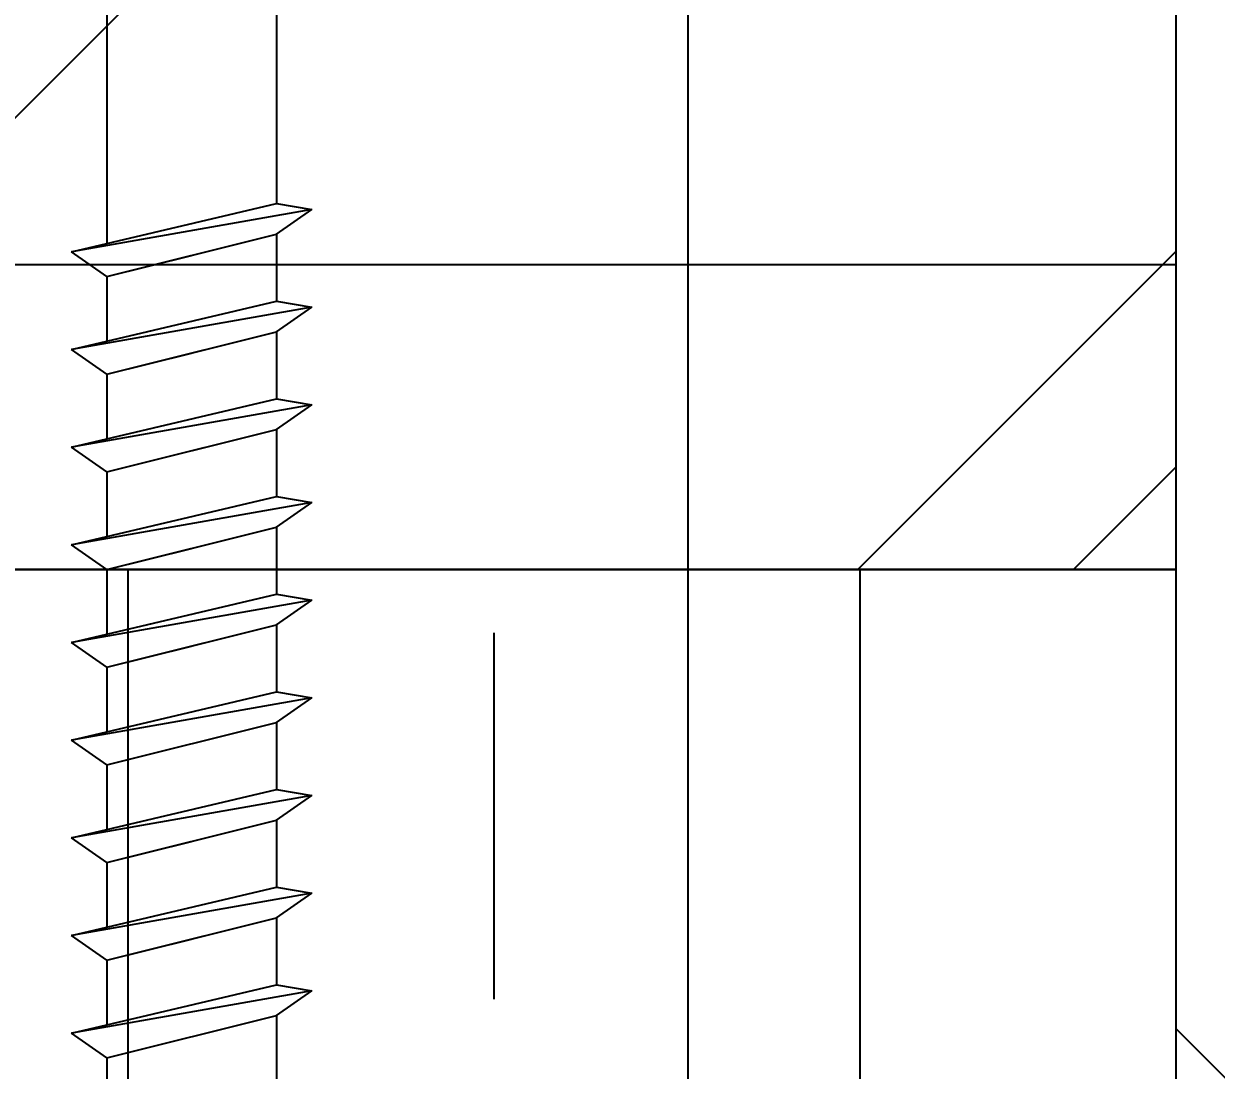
# Model space of a CAD drawing. Header units: inches. Extents: x -2661 to 42767, y -1222 to 9099.
# Drawn here: x -241.607 to -240.386, y 3383.24 to 3384.311 of the extents above; entities that cross this region are included whole.
import ezdxf

# ---------------------------------------------------------------- set-up
doc = ezdxf.new("R2010")
doc.units = ezdxf.units.IN
doc.header["$LTSCALE"] = 12
doc.header["$MEASUREMENT"] = 0
doc.header["$PDMODE"] = 3
doc.layers.get('0').update_dxf_attribs({"linetype": 'CONTINUOUS'})
doc.layers.get('DefPoints').update_dxf_attribs({"color": 251, "linetype": 'CONTINUOUS'})
for name, color, linetype in [('S-ANNO-DIMS', 2, 'CONTINUOUS'), ('S-FASTENERS', 2, 'CONTINUOUS'), ('S-NAIL', 2, 'CONTINUOUS'), ('S-SIMPSON', 2, 'CONTINUOUS'), ('S-WOOD', 3, 'CONTINUOUS')]:
    doc.layers.add(name, color=color, linetype=linetype)
doc.styles.add('Arial', font='arial.ttf', dxfattribs={"width": 0.85})
doc.dimstyles.new('DIM-12_Se', dxfattribs={"dimscale": 12, "dimtxt": 0.09375, "dimasz": 0.109375, "dimexe": 0.0625, "dimexo": 0.0625, "dimgap": 0.0625, "dimtad": 1, "dimdec": 4, "dimzin": 11, "dimdsep": 46, "dimlunit": 4, "dimtxsty": 'Arial', "dimblk": 'ARCHTICK', "dimcen": 0.125, "dimdle": 0.0625, "dimclrd": 256, "dimclre": 256, "dimclrt": 4, "dimadec": 0, "dimazin": 0, "dimtfac": 0.75, "dimtdec": 4, "dimtmove": 0, "dimatfit": 3, "dimfxl": 1, "dimfrac": 1, "dimtolj": 1, "dimtzin": 0, "dimarcsym": 0})

# ---------------------------------------------------------------- blocks, each defined once
blk = doc.blocks.new('*U1147')
at = {"layer": 'S-WOOD'}
h = blk.add_hatch(dxfattribs=at)
h.set_pattern_fill('ANSI33', color=1, scale=3, angle=45, style=0)
h.set_pattern_definition([(90, (3.75, -8.375), (-0.75, 1e-16), []), (90, (4.125, -8), (-0.75, 1e-16), [0.375, -0.1875])])
h.paths.add_polyline_path([(5.25, -11.875), (0, -11.875), (0, 0), (5.25, 0)])
blk.add_lwpolyline([(5.25, -11.875), (0, -11.875), (0, 0), (5.25, 0)], close=True)
at = {"color": 4}
blk.add_lwpolyline([(0, 0), (5.25, 0), (5.25, -11.875), (0, -11.875)], close=True, dxfattribs=at)
blk = doc.blocks.new('_ARCHTICK')
at = {"color": 0, "linetype": 'ByBlock', "const_width": 0.15}
blk.add_lwpolyline([(-0.5, -0.5), (0.5, 0.5)], dxfattribs=at)
blk = doc.blocks.new('*D1796')
at = {"layer": 'DefPoints', "color": 0, "transparency": 16777216}
for p in [(-239.9269, 3414.3777), (-218.8394, 3414.3777), (-240.4269, 3384.3777)]:
    blk.add_point(p, dxfattribs=at)
at = {"layer": 'S-ANNO-DIMS', "lineweight": -2, "transparency": 16777216}
for p, q in [((-218.8394, 3383.6277), (-218.8394, 3415.1277)), ((-239.1769, 3414.3777), (-218.0894, 3414.3777)), ((-239.6769, 3384.3777), (-218.0894, 3384.3777))]:
    blk.add_line(p, q, dxfattribs=at)
at = {"layer": 'S-ANNO-DIMS', "lineweight": -2, "transparency": 16777216, "xscale": 1.3125, "yscale": 1.3125, "zscale": 1.3125}
for p, rotation in [((-218.8394, 3414.3777), 90), ((-218.8394, 3384.3777), 270)]:
    blk.add_blockref('_ARCHTICK', p, dxfattribs=dict(at, rotation=rotation))
at = {"layer": 'S-ANNO-DIMS', "color": 4, "transparency": 16777216, "insert": (-220.2727, 3399.3777), "char_height": 1.125, "attachment_point": 5, "rotation": 90, "style": 'Arial'}
blk.add_mtext('\\A1;S.A.D., 4\'-0" MAX.', dxfattribs=at)
blk = doc.blocks.new('*U1292')
blk.add_line((0, 0.25), (0, -2.75))
blk = doc.blocks.new('SDS.25X6-f')
at = {"layer": 'S-SIMPSON'}
for p, q in [((-0.087, -0.536), (-0.087, -2.7912)), ((0.087, -0.5316), (0.087, -2.75)), ((0.087, -0.5316), (0.087, -2.75)), ((-0.087, -0.5749), (-0.087, -2.7912)), ((0.087, -2.6816), (0.087, -2.75)), ((0.087, -2.6816), (0.087, -2.75)), ((0.087, -2.6816), (0.087, -2.75)), ((0.087, -2.6816), (0.087, -2.75)), ((0.087, -2.6816), (0.087, -2.75)), ((0.087, -2.6816), (0.087, -2.75)), ((-0.087, -2.7249), (-0.087, -2.7912)), ((-0.087, -2.7249), (-0.087, -2.7912)), ((-0.087, -2.7249), (-0.087, -2.7912)), ((-0.087, -2.7249), (-0.087, -2.7912)), ((-0.087, -2.7249), (-0.087, -2.7912)), ((-0.087, -2.7249), (-0.087, -2.7912)), ((-0.087, -2.7249), (-0.087, -2.7912)), ((-0.087, -2.7249), (-0.087, -2.7912))]:
    blk.add_line(p, q, dxfattribs=at)
at = {"layer": 'S-SIMPSON', "color": 1}
for p, q in [((-0.123, -2.7997), (0.087, -2.75)), ((-0.123, -2.7997), (0.087, -2.75)), ((-0.123, -2.7997), (0.087, -2.75)), ((-0.123, -2.7997), (0.087, -2.75)), ((0.123, -2.7563), (-0.123, -2.7997)), ((0.123, -2.7563), (-0.123, -2.7997)), ((0.123, -2.7563), (-0.123, -2.7997)), ((0.123, -2.7563), (-0.123, -2.7997)), ((0.087, -2.75), (0.123, -2.7563)), ((0.087, -2.75), (0.123, -2.7563)), ((0.087, -2.75), (0.123, -2.7563)), ((0.087, -2.75), (0.123, -2.7563)), ((0.087, -2.7816), (0.123, -2.7563)), ((0.087, -2.7816), (0.123, -2.7563)), ((0.087, -2.7816), (0.123, -2.7563)), ((0.087, -2.7816), (0.123, -2.7563)), ((-0.087, -2.8249), (0.087, -2.7816)), ((-0.087, -2.8249), (0.087, -2.7816)), ((-0.087, -2.8249), (0.087, -2.7816)), ((-0.087, -2.8249), (0.087, -2.7816)), ((0.087, -2.7816), (0.087, -2.85)), ((0.087, -2.7816), (0.087, -2.85)), ((0.087, -2.7816), (0.087, -2.85)), ((0.087, -2.7816), (0.087, -2.85)), ((0.087, -2.7816), (0.087, -2.85)), ((0.087, -2.7816), (0.087, -2.85)), ((0.087, -2.7816), (0.087, -2.85)), ((0.087, -2.7816), (0.087, -2.85)), ((0.087, -2.7816), (0.087, -2.85)), ((0.087, -2.7816), (0.087, -2.85)), ((0.087, -2.7816), (0.087, -2.85)), ((0.087, -2.7816), (0.087, -2.85)), ((0.087, -2.7816), (0.087, -2.85)), ((0.087, -2.7816), (0.087, -2.85)), ((-0.087, -2.8249), (-0.123, -2.7997)), ((-0.087, -2.8249), (-0.123, -2.7997)), ((-0.087, -2.8249), (-0.123, -2.7997)), ((-0.087, -2.8249), (-0.123, -2.7997)), ((-0.087, -2.8249), (-0.123, -2.7997)), ((-0.087, -2.8249), (0, -2.8032)), ((-0.087, -2.8249), (-0.087, -2.8912)), ((-0.087, -2.8249), (-0.087, -2.8912)), ((-0.087, -2.8249), (-0.087, -2.8912)), ((-0.087, -2.8249), (-0.087, -2.8912)), ((-0.087, -2.8249), (-0.087, -2.8912)), ((-0.087, -2.8249), (-0.087, -2.8912)), ((-0.087, -2.8249), (-0.087, -2.8912)), ((-0.087, -2.8249), (-0.087, -2.8912)), ((-0.087, -2.8249), (-0.087, -2.8912)), ((-0.087, -2.8249), (-0.087, -2.8912)), ((-0.087, -2.8249), (-0.087, -2.8912)), ((-0.087, -2.8249), (-0.087, -2.8912)), ((-0.087, -2.8249), (-0.087, -2.8912)), ((-0.087, -2.8249), (-0.087, -2.8912)), ((-0.087, -2.8249), (-0.087, -2.8912)), ((-0.087, -2.8249), (-0.087, -2.8912)), ((-0.123, -2.8997), (0.087, -2.85)), ((-0.123, -2.8997), (0.087, -2.85)), ((-0.123, -2.8997), (0.087, -2.85)), ((-0.123, -2.8997), (0.087, -2.85)), ((-0.123, -2.8997), (0.087, -2.85)), ((-0.123, -2.8997), (0.087, -2.85)), ((-0.123, -2.8997), (0.087, -2.85)), ((-0.123, -2.8997), (0.087, -2.85)), ((0.123, -2.8563), (-0.123, -2.8997)), ((0.123, -2.8563), (-0.123, -2.8997)), ((0.123, -2.8563), (-0.123, -2.8997)), ((0.123, -2.8563), (-0.123, -2.8997)), ((0.123, -2.8563), (-0.123, -2.8997)), ((0.123, -2.8563), (-0.123, -2.8997)), ((0.123, -2.8563), (-0.123, -2.8997)), ((0.123, -2.8563), (-0.123, -2.8997)), ((0.123, -2.8563), (-0.123, -2.8997)), ((-0.087, -2.8912), (0.087, -2.85)), ((0.087, -2.85), (0.123, -2.8563)), ((0.087, -2.85), (0.123, -2.8563)), ((0.087, -2.85), (0.123, -2.8563)), ((0.087, -2.85), (0.123, -2.8563)), ((0.087, -2.85), (0.123, -2.8563)), ((0.087, -2.85), (0.123, -2.8563)), ((0.087, -2.85), (0.123, -2.8563)), ((0.087, -2.85), (0.123, -2.8563)), ((0.087, -2.85), (0.123, -2.8563)), ((0.087, -2.8816), (0.123, -2.8563)), ((0.087, -2.8816), (0.123, -2.8563)), ((0.087, -2.8816), (0.123, -2.8563)), ((0.087, -2.8816), (0.123, -2.8563)), ((0.087, -2.8816), (0.123, -2.8563)), ((0.087, -2.8816), (0.123, -2.8563)), ((0.087, -2.8816), (0.123, -2.8563)), ((0.087, -2.8816), (0.123, -2.8563)), ((0.087, -2.8816), (0.123, -2.8563)), ((-0.087, -2.9249), (0.087, -2.8816)), ((-0.087, -2.9249), (0.087, -2.8816)), ((-0.087, -2.9249), (0.087, -2.8816)), ((-0.087, -2.9249), (0.087, -2.8816)), ((-0.087, -2.9249), (0.087, -2.8816)), ((-0.087, -2.9249), (0.087, -2.8816)), ((-0.087, -2.9249), (0.087, -2.8816)), ((-0.087, -2.9249), (0.087, -2.8816)), ((-0.087, -2.9249), (0.087, -2.8816)), ((0.087, -2.8816), (0.087, -2.95)), ((0.087, -2.8816), (0.087, -2.95)), ((0.087, -2.8816), (0.087, -2.95)), ((0.087, -2.8816), (0.087, -2.95)), ((0.087, -2.8816), (0.087, -2.95)), ((0.087, -2.8816), (0.087, -2.95)), ((0.087, -2.8816), (0.087, -2.95)), ((0.087, -2.8816), (0.087, -2.95)), ((0.087, -2.8816), (0.087, -2.95)), ((0.087, -2.8816), (0.087, -2.95)), ((0.087, -2.8816), (0.087, -2.95)), ((0.087, -2.8816), (0.087, -2.95)), ((0.087, -2.8816), (0.087, -2.95)), ((0.087, -2.8816), (0.087, -2.95)), ((0.087, -2.8816), (0.087, -2.95)), ((0.087, -2.8816), (0.087, -2.95)), ((0.087, -2.8816), (0.087, -2.95)), ((0.087, -2.8816), (0.087, -2.95)), ((0.087, -2.8816), (0.087, -2.95)), ((0.087, -2.8816), (0.087, -2.95)), ((0.087, -2.8816), (0.087, -2.95)), ((-0.087, -2.9249), (-0.123, -2.8997)), ((-0.087, -2.9249), (-0.123, -2.8997)), ((-0.087, -2.9249), (-0.123, -2.8997)), ((-0.087, -2.9249), (-0.123, -2.8997)), ((-0.087, -2.9249), (-0.123, -2.8997)), ((-0.087, -2.9249), (-0.123, -2.8997)), ((-0.087, -2.9249), (-0.123, -2.8997)), ((-0.087, -2.9249), (-0.123, -2.8997)), ((-0.087, -2.9249), (-0.123, -2.8997)), ((-0.087, -2.9249), (-0.123, -2.8997)), ((-0.087, -2.9249), (-0.123, -2.8997)), ((-0.087, -2.9249), (-0.123, -2.8997)), ((-0.087, -2.9249), (-0.123, -2.8997)), ((-0.087, -2.9249), (0.013, -2.9)), ((-0.087, -2.9249), (0.013, -2.9)), ((-0.087, -2.9249), (0.013, -2.9)), ((-0.087, -2.9249), (0, -2.9032)), ((-0.087, -2.9249), (-0.087, -2.9912)), ((-0.087, -2.9249), (-0.087, -2.9912)), ((-0.087, -2.9249), (-0.087, -2.9912)), ((-0.087, -2.9249), (-0.087, -2.9912)), ((-0.087, -2.9249), (-0.087, -2.9912)), ((-0.087, -2.9249), (-0.087, -2.9912)), ((-0.087, -2.9249), (-0.087, -2.9912)), ((-0.087, -2.9249), (-0.087, -2.9912)), ((-0.087, -2.9249), (-0.087, -2.9912)), ((-0.087, -2.9249), (-0.087, -2.9912)), ((-0.087, -2.9249), (-0.087, -2.9912)), ((-0.087, -2.9249), (-0.087, -2.9912)), ((-0.087, -2.9249), (-0.087, -2.9912)), ((-0.087, -2.9249), (-0.087, -2.9912)), ((-0.087, -2.9249), (-0.087, -2.9912)), ((-0.087, -2.9249), (-0.087, -2.9912)), ((-0.087, -2.9249), (-0.087, -2.9912)), ((-0.087, -2.9249), (-0.087, -2.9912)), ((-0.087, -2.9249), (-0.087, -2.9912)), ((-0.087, -2.9249), (-0.087, -2.9912)), ((-0.087, -2.9249), (-0.087, -2.9912)), ((-0.123, -2.9997), (0.087, -2.95)), ((-0.123, -2.9997), (0.087, -2.95)), ((-0.123, -2.9997), (0.087, -2.95)), ((-0.123, -2.9997), (0.087, -2.95)), ((-0.123, -2.9997), (0.087, -2.95)), ((-0.123, -2.9997), (0.087, -2.95)), ((-0.123, -2.9997), (0.087, -2.95)), ((-0.123, -2.9997), (0.087, -2.95)), ((-0.123, -2.9997), (0.087, -2.95)), ((-0.123, -2.9997), (0.087, -2.95)), ((-0.123, -2.9997), (0.087, -2.95)), ((-0.123, -2.9997), (0.087, -2.95)), ((0.087, -2.95), (0.123, -2.9563)), ((0.087, -2.95), (0.123, -2.9563)), ((0.087, -2.95), (0.123, -2.9563)), ((0.087, -2.95), (0.123, -2.9563)), ((0.087, -2.95), (0.123, -2.9563)), ((0.087, -2.95), (0.123, -2.9563)), ((0.087, -2.95), (0.123, -2.9563)), ((0.087, -2.95), (0.123, -2.9563)), ((0.087, -2.95), (0.123, -2.9563)), ((0.087, -2.95), (0.123, -2.9563)), ((0.087, -2.95), (0.123, -2.9563)), ((0.087, -2.95), (0.123, -2.9563)), ((0.123, -2.9563), (-0.123, -2.9997)), ((0.123, -2.9563), (-0.123, -2.9997)), ((0.123, -2.9563), (-0.123, -2.9997)), ((0.123, -2.9563), (-0.123, -2.9997)), ((0.123, -2.9563), (-0.123, -2.9997)), ((0.123, -2.9563), (-0.123, -2.9997)), ((0.123, -2.9563), (-0.123, -2.9997)), ((0.123, -2.9563), (-0.123, -2.9997)), ((0.123, -2.9563), (-0.123, -2.9997)), ((0.123, -2.9563), (-0.123, -2.9997)), ((0.123, -2.9563), (-0.123, -2.9997)), ((0.123, -2.9563), (-0.123, -2.9997)), ((0.087, -2.9816), (0.123, -2.9563)), ((0.087, -2.9816), (0.123, -2.9563)), ((0.087, -2.9816), (0.123, -2.9563)), ((0.087, -2.9816), (0.123, -2.9563)), ((0.087, -2.9816), (0.123, -2.9563)), ((0.087, -2.9816), (0.123, -2.9563)), ((0.087, -2.9816), (0.123, -2.9563)), ((0.087, -2.9816), (0.123, -2.9563)), ((0.087, -2.9816), (0.123, -2.9563)), ((0.087, -2.9816), (0.123, -2.9563)), ((0.087, -2.9816), (0.123, -2.9563)), ((0.087, -2.9816), (0.123, -2.9563)), ((-0.087, -3.0249), (0.087, -2.9816)), ((-0.087, -3.0249), (0.087, -2.9816)), ((-0.087, -3.0249), (0.087, -2.9816)), ((-0.087, -3.0249), (0.087, -2.9816)), ((-0.087, -3.0249), (0.087, -2.9816)), ((-0.087, -3.0249), (0.087, -2.9816)), ((-0.087, -3.0249), (0.087, -2.9816)), ((-0.087, -3.0249), (0.087, -2.9816)), ((-0.087, -3.0249), (0.087, -2.9816)), ((-0.087, -3.0249), (0.087, -2.9816)), ((-0.087, -3.0249), (0.087, -2.9816)), ((-0.087, -3.0249), (0.087, -2.9816)), ((0.087, -2.9816), (0.087, -3.05)), ((0.087, -2.9816), (0.087, -3.05)), ((0.087, -2.9816), (0.087, -3.05)), ((0.087, -2.9816), (0.087, -3.05)), ((0.087, -2.9816), (0.087, -3.05)), ((0.087, -2.9816), (0.087, -3.05)), ((0.087, -2.9816), (0.087, -3.05)), ((0.087, -2.9816), (0.087, -3.05)), ((0.087, -2.9816), (0.087, -3.05)), ((0.087, -2.9816), (0.087, -3.05)), ((0.087, -2.9816), (0.087, -3.05)), ((0.087, -2.9816), (0.087, -3.05)), ((0.087, -2.9816), (0.087, -3.05)), ((0.087, -2.9816), (0.087, -3.05)), ((0.087, -2.9816), (0.087, -3.05)), ((0.087, -2.9816), (0.087, -3.05)), ((0.087, -2.9816), (0.087, -3.05)), ((0.087, -2.9816), (0.087, -3.05)), ((0.087, -2.9816), (0.087, -3.05)), ((0.087, -2.9816), (0.087, -3.05)), ((0.087, -2.9816), (0.087, -3.05)), ((0.087, -2.9816), (0.087, -3.05)), ((0.087, -2.9816), (0.087, -3.05)), ((0.087, -2.9816), (0.087, -3.05)), ((0.087, -2.9816), (0.087, -3.05)), ((-0.087, -3.0249), (-0.123, -2.9997)), ((-0.087, -3.0249), (-0.123, -2.9997)), ((-0.087, -3.0249), (-0.123, -2.9997)), ((-0.087, -3.0249), (-0.123, -2.9997)), ((-0.087, -3.0249), (-0.123, -2.9997)), ((-0.087, -3.0249), (-0.123, -2.9997)), ((-0.087, -3.0249), (-0.123, -2.9997)), ((-0.087, -3.0249), (-0.123, -2.9997)), ((-0.087, -3.0249), (-0.123, -2.9997)), ((-0.087, -3.0249), (-0.123, -2.9997)), ((-0.087, -3.0249), (-0.123, -2.9997)), ((-0.087, -3.0249), (-0.123, -2.9997)), ((-0.087, -3.0249), (-0.123, -2.9997)), ((-0.087, -3.0249), (-0.123, -2.9997)), ((-0.087, -3.0249), (-0.123, -2.9997)), ((-0.087, -3.0249), (0.013, -3)), ((-0.087, -3.0249), (0.013, -3)), ((-0.087, -3.0249), (0.013, -3)), ((-0.087, -3.0249), (-0.087, -3.0912)), ((-0.087, -3.0249), (-0.087, -3.0912)), ((-0.087, -3.0249), (-0.087, -3.0912)), ((-0.087, -3.0249), (-0.087, -3.0912)), ((-0.087, -3.0249), (-0.087, -3.0912)), ((-0.087, -3.0249), (-0.087, -3.0912)), ((-0.087, -3.0249), (-0.087, -3.0912)), ((-0.087, -3.0249), (-0.087, -3.0912)), ((-0.087, -3.0249), (-0.087, -3.0912)), ((-0.087, -3.0249), (-0.087, -3.0912)), ((-0.087, -3.0249), (-0.087, -3.0912)), ((-0.087, -3.0249), (-0.087, -3.0912)), ((-0.087, -3.0249), (-0.087, -3.0912)), ((-0.087, -3.0249), (-0.087, -3.0912)), ((-0.087, -3.0249), (-0.087, -3.0912)), ((-0.087, -3.0249), (-0.087, -3.0912)), ((-0.087, -3.0249), (-0.087, -3.0912)), ((-0.087, -3.0249), (-0.087, -3.0912)), ((-0.087, -3.0249), (-0.087, -3.0912)), ((-0.087, -3.0249), (-0.087, -3.0912)), ((-0.087, -3.0249), (-0.087, -3.0912)), ((-0.087, -3.0249), (-0.087, -3.0912)), ((-0.087, -3.0249), (-0.087, -3.0912)), ((-0.087, -3.0249), (-0.087, -3.0912)), ((-0.087, -3.0249), (-0.087, -3.0912)), ((-0.123, -3.0997), (0.087, -3.05)), ((-0.123, -3.0997), (0.087, -3.05)), ((-0.123, -3.0997), (0.087, -3.05)), ((-0.123, -3.0997), (0.087, -3.05)), ((-0.123, -3.0997), (0.087, -3.05)), ((-0.123, -3.0997), (0.087, -3.05)), ((-0.123, -3.0997), (0.087, -3.05)), ((-0.123, -3.0997), (0.087, -3.05)), ((-0.123, -3.0997), (0.087, -3.05)), ((-0.123, -3.0997), (0.087, -3.05)), ((-0.123, -3.0997), (0.087, -3.05)), ((-0.123, -3.0997), (0.087, -3.05)), ((-0.123, -3.0997), (0.087, -3.05)), ((-0.123, -3.0997), (0.087, -3.05)), ((-0.123, -3.0997), (0.087, -3.05)), ((-0.123, -3.0997), (0.087, -3.05)), ((-0.123, -3.0997), (0.087, -3.05)), ((-0.123, -3.0997), (0.087, -3.05)), ((-0.123, -3.0997), (0.087, -3.05)), ((0.087, -3.05), (0.123, -3.0563)), ((0.087, -3.05), (0.123, -3.0563)), ((0.087, -3.05), (0.123, -3.0563)), ((0.087, -3.05), (0.123, -3.0563)), ((0.087, -3.05), (0.123, -3.0563)), ((0.087, -3.05), (0.123, -3.0563)), ((0.087, -3.05), (0.123, -3.0563)), ((0.087, -3.05), (0.123, -3.0563)), ((0.087, -3.05), (0.123, -3.0563)), ((0.087, -3.05), (0.123, -3.0563)), ((0.087, -3.05), (0.123, -3.0563)), ((0.087, -3.05), (0.123, -3.0563)), ((0.087, -3.05), (0.123, -3.0563)), ((0.087, -3.05), (0.123, -3.0563)), ((0.087, -3.05), (0.123, -3.0563)), ((0.087, -3.05), (0.123, -3.0563)), ((0.087, -3.05), (0.123, -3.0563)), ((0.087, -3.05), (0.123, -3.0563)), ((0.087, -3.05), (0.123, -3.0563)), ((0.123, -3.0563), (-0.123, -3.0997)), ((0.123, -3.0563), (-0.123, -3.0997)), ((0.123, -3.0563), (-0.123, -3.0997)), ((0.123, -3.0563), (-0.123, -3.0997)), ((0.123, -3.0563), (-0.123, -3.0997)), ((0.123, -3.0563), (-0.123, -3.0997)), ((0.123, -3.0563), (-0.123, -3.0997)), ((0.123, -3.0563), (-0.123, -3.0997)), ((0.123, -3.0563), (-0.123, -3.0997)), ((0.123, -3.0563), (-0.123, -3.0997)), ((0.123, -3.0563), (-0.123, -3.0997)), ((0.123, -3.0563), (-0.123, -3.0997)), ((0.123, -3.0563), (-0.123, -3.0997)), ((0.123, -3.0563), (-0.123, -3.0997)), ((0.123, -3.0563), (-0.123, -3.0997)), ((0.123, -3.0563), (-0.123, -3.0997)), ((0.123, -3.0563), (-0.123, -3.0997)), ((0.123, -3.0563), (-0.123, -3.0997)), ((0.123, -3.0563), (-0.123, -3.0997)), ((0.087, -3.0816), (0.123, -3.0563)), ((0.087, -3.0816), (0.123, -3.0563)), ((0.087, -3.0816), (0.123, -3.0563)), ((0.087, -3.0816), (0.123, -3.0563)), ((0.087, -3.0816), (0.123, -3.0563)), ((0.087, -3.0816), (0.123, -3.0563)), ((0.087, -3.0816), (0.123, -3.0563)), ((0.087, -3.0816), (0.123, -3.0563)), ((0.087, -3.0816), (0.123, -3.0563)), ((0.087, -3.0816), (0.123, -3.0563)), ((0.087, -3.0816), (0.123, -3.0563)), ((0.087, -3.0816), (0.123, -3.0563)), ((0.087, -3.0816), (0.123, -3.0563)), ((0.087, -3.0816), (0.123, -3.0563)), ((0.087, -3.0816), (0.123, -3.0563)), ((0.087, -3.0816), (0.123, -3.0563)), ((0.087, -3.0816), (0.123, -3.0563)), ((0.087, -3.0816), (0.123, -3.0563)), ((0.087, -3.0816), (0.123, -3.0563)), ((-0.087, -3.1249), (0.087, -3.0816)), ((-0.087, -3.1249), (0.087, -3.0816)), ((-0.087, -3.1249), (0.087, -3.0816)), ((-0.087, -3.1249), (0.087, -3.0816)), ((-0.087, -3.1249), (0.087, -3.0816)), ((-0.087, -3.1249), (0.087, -3.0816)), ((-0.087, -3.1249), (0.087, -3.0816)), ((-0.087, -3.1249), (0.087, -3.0816)), ((-0.087, -3.1249), (0.087, -3.0816)), ((-0.087, -3.1249), (0.087, -3.0816)), ((-0.087, -3.1249), (0.087, -3.0816)), ((-0.087, -3.1249), (0.087, -3.0816)), ((-0.087, -3.1249), (0.087, -3.0816)), ((-0.087, -3.1249), (0.087, -3.0816)), ((-0.087, -3.1249), (0.087, -3.0816)), ((-0.087, -3.1249), (0.087, -3.0816)), ((-0.087, -3.1249), (0.087, -3.0816)), ((-0.087, -3.1249), (0.087, -3.0816)), ((-0.087, -3.1249), (0.087, -3.0816)), ((0.087, -3.0816), (0.087, -3.15)), ((0.087, -3.0816), (0.087, -3.15)), ((0.087, -3.0816), (0.087, -3.15)), ((0.087, -3.0816), (0.087, -3.15)), ((0.087, -3.0816), (0.087, -3.15)), ((0.087, -3.0816), (0.087, -3.15)), ((0.087, -3.0816), (0.087, -3.15)), ((0.087, -3.0816), (0.087, -3.15)), ((0.087, -3.0816), (0.087, -3.15)), ((0.087, -3.0816), (0.087, -3.15)), ((0.087, -3.0816), (0.087, -3.15)), ((0.087, -3.0816), (0.087, -3.15)), ((-0.087, -3.1249), (-0.123, -3.0997)), ((-0.087, -3.1249), (-0.123, -3.0997)), ((-0.087, -3.1249), (-0.123, -3.0997)), ((-0.087, -3.1249), (-0.123, -3.0997)), ((-0.087, -3.1249), (-0.123, -3.0997)), ((-0.087, -3.1249), (-0.123, -3.0997)), ((-0.087, -3.1249), (-0.123, -3.0997)), ((-0.087, -3.1249), (-0.123, -3.0997)), ((-0.087, -3.1249), (-0.123, -3.0997)), ((-0.087, -3.1249), (-0.123, -3.0997)), ((-0.087, -3.1249), (-0.123, -3.0997)), ((-0.087, -3.1249), (-0.123, -3.0997)), ((-0.087, -3.1249), (-0.123, -3.0997)), ((-0.087, -3.1249), (-0.123, -3.0997)), ((-0.087, -3.1249), (-0.123, -3.0997)), ((-0.087, -3.1249), (-0.123, -3.0997)), ((-0.087, -3.1249), (-0.123, -3.0997)), ((-0.087, -3.1249), (-0.123, -3.0997)), ((-0.087, -3.1249), (-0.123, -3.0997)), ((-0.087, -3.1249), (-0.123, -3.0997)), ((-0.087, -3.1249), (-0.123, -3.0997)), ((-0.087, -3.1249), (-0.123, -3.0997)), ((-0.087, -3.1249), (-0.123, -3.0997)), ((-0.087, -3.1249), (0, -3.1032)), ((-0.087, -3.1249), (0, -3.1032)), ((-0.087, -3.1249), (0, -3.1032)), ((-0.087, -3.1249), (0, -3.1032)), ((-0.087, -3.1249), (-0.087, -3.1912)), ((-0.087, -3.1249), (-0.087, -3.1912)), ((-0.087, -3.1249), (-0.087, -3.1912)), ((-0.087, -3.1249), (-0.087, -3.1912)), ((-0.087, -3.1249), (-0.087, -3.1912)), ((-0.087, -3.1249), (-0.087, -3.1912)), ((-0.087, -3.1249), (-0.087, -3.1912)), ((-0.087, -3.1249), (-0.087, -3.1912)), ((-0.087, -3.1249), (-0.087, -3.1912)), ((-0.087, -3.1249), (-0.087, -3.1912)), ((-0.087, -3.1249), (-0.087, -3.1912)), ((-0.087, -3.1249), (-0.087, -3.1912)), ((-0.087, -3.1249), (-0.087, -3.1912)), ((-0.087, -3.1249), (-0.087, -3.1912)), ((-0.123, -3.1997), (0.087, -3.15)), ((-0.123, -3.1997), (0.087, -3.15)), ((-0.123, -3.1997), (0.087, -3.15)), ((-0.123, -3.1997), (0.087, -3.15)), ((-0.123, -3.1997), (0.087, -3.15)), ((-0.123, -3.1997), (0.087, -3.15)), ((-0.123, -3.1997), (0.087, -3.15)), ((-0.123, -3.1997), (0.087, -3.15)), ((-0.087, -3.1912), (0.087, -3.15)), ((0.087, -3.15), (0.123, -3.1563)), ((0.087, -3.15), (0.123, -3.1563)), ((0.087, -3.15), (0.123, -3.1563)), ((0.087, -3.15), (0.123, -3.1563)), ((0.087, -3.15), (0.123, -3.1563)), ((0.087, -3.15), (0.123, -3.1563)), ((0.087, -3.15), (0.123, -3.1563)), ((0.087, -3.15), (0.123, -3.1563)), ((0.087, -3.15), (0.123, -3.1563)), ((0.123, -3.1563), (-0.123, -3.1997)), ((0.123, -3.1563), (-0.123, -3.1997)), ((0.123, -3.1563), (-0.123, -3.1997)), ((0.123, -3.1563), (-0.123, -3.1997)), ((0.123, -3.1563), (-0.123, -3.1997)), ((0.123, -3.1563), (-0.123, -3.1997)), ((0.123, -3.1563), (-0.123, -3.1997)), ((0.123, -3.1563), (-0.123, -3.1997)), ((0.123, -3.1563), (-0.123, -3.1997)), ((0.087, -3.1816), (0.123, -3.1563)), ((0.087, -3.1816), (0.123, -3.1563)), ((0.087, -3.1816), (0.123, -3.1563)), ((0.087, -3.1816), (0.123, -3.1563)), ((0.087, -3.1816), (0.123, -3.1563)), ((0.087, -3.1816), (0.123, -3.1563)), ((0.087, -3.1816), (0.123, -3.1563)), ((0.087, -3.1816), (0.123, -3.1563)), ((0.087, -3.1816), (0.123, -3.1563)), ((-0.087, -3.2249), (0.087, -3.1816)), ((-0.087, -3.2249), (0.087, -3.1816)), ((-0.087, -3.2249), (0.087, -3.1816)), ((-0.087, -3.2249), (0.087, -3.1816)), ((-0.087, -3.2249), (0.087, -3.1816)), ((-0.087, -3.2249), (0.087, -3.1816)), ((-0.087, -3.2249), (0.087, -3.1816)), ((-0.087, -3.2249), (0.087, -3.1816)), ((-0.087, -3.2249), (0.087, -3.1816)), ((0.087, -3.1816), (0.087, -3.25)), ((0.087, -3.1816), (0.087, -3.25)), ((0.087, -3.1816), (0.087, -3.25)), ((0.087, -3.1816), (0.087, -3.25)), ((0.087, -3.1816), (0.087, -3.25)), ((0.087, -3.1816), (0.087, -3.25)), ((0.087, -3.1816), (0.087, -3.25)), ((0.087, -3.1816), (0.087, -3.25)), ((0.087, -3.1816), (0.087, -3.25)), ((0.087, -3.1816), (0.087, -3.25)), ((0.087, -3.1816), (0.087, -3.25)), ((0.087, -3.1816), (0.087, -3.25)), ((0.087, -3.1816), (0.087, -3.25)), ((0.087, -3.1816), (0.087, -3.25)), ((0.087, -3.1816), (0.087, -3.25)), ((0.087, -3.1816), (0.087, -3.25)), ((0.087, -3.1816), (0.087, -3.25)), ((-0.087, -3.2249), (-0.123, -3.1997)), ((-0.087, -3.2249), (-0.123, -3.1997)), ((-0.087, -3.2249), (-0.123, -3.1997)), ((-0.087, -3.2249), (-0.123, -3.1997)), ((-0.087, -3.2249), (-0.123, -3.1997)), ((-0.087, -3.2249), (-0.123, -3.1997)), ((-0.087, -3.2249), (-0.123, -3.1997)), ((-0.087, -3.2249), (-0.123, -3.1997)), ((-0.087, -3.2249), (-0.123, -3.1997)), ((-0.087, -3.2249), (-0.123, -3.1997)), ((-0.087, -3.2249), (-0.123, -3.1997)), ((-0.087, -3.2249), (-0.123, -3.1997)), ((-0.087, -3.2249), (-0.123, -3.1997)), ((-0.087, -3.2249), (0.013, -3.2)), ((-0.087, -3.2249), (0.013, -3.2)), ((-0.087, -3.2249), (0.013, -3.2)), ((-0.087, -3.2249), (0, -3.2032)), ((-0.087, -3.2249), (-0.087, -3.2912)), ((-0.087, -3.2249), (-0.087, -3.2912)), ((-0.087, -3.2249), (-0.087, -3.2912)), ((-0.087, -3.2249), (-0.087, -3.2912)), ((-0.087, -3.2249), (-0.087, -3.2912)), ((-0.087, -3.2249), (-0.087, -3.2912)), ((-0.087, -3.2249), (-0.087, -3.2912)), ((-0.087, -3.2249), (-0.087, -3.2912)), ((-0.087, -3.2249), (-0.087, -3.2912)), ((-0.087, -3.2249), (-0.087, -3.2912)), ((-0.087, -3.2249), (-0.087, -3.2912)), ((-0.087, -3.2249), (-0.087, -3.2912)), ((-0.087, -3.2249), (-0.087, -3.2912)), ((-0.087, -3.2249), (-0.087, -3.2912)), ((-0.087, -3.2249), (-0.087, -3.2912)), ((-0.087, -3.2249), (-0.087, -3.2912)), ((-0.123, -3.2997), (0.087, -3.25)), ((-0.123, -3.2997), (0.087, -3.25)), ((-0.123, -3.2997), (0.087, -3.25)), ((-0.123, -3.2997), (0.087, -3.25)), ((-0.123, -3.2997), (0.087, -3.25)), ((-0.123, -3.2997), (0.087, -3.25)), ((-0.123, -3.2997), (0.087, -3.25)), ((-0.123, -3.2997), (0.087, -3.25)), ((-0.123, -3.2997), (0.087, -3.25)), ((-0.123, -3.2997), (0.087, -3.25)), ((-0.123, -3.2997), (0.087, -3.25)), ((-0.123, -3.2997), (0.087, -3.25)), ((0.123, -3.2563), (-0.123, -3.2997)), ((0.123, -3.2563), (-0.123, -3.2997)), ((0.123, -3.2563), (-0.123, -3.2997)), ((0.123, -3.2563), (-0.123, -3.2997)), ((0.123, -3.2563), (-0.123, -3.2997)), ((0.123, -3.2563), (-0.123, -3.2997)), ((0.123, -3.2563), (-0.123, -3.2997)), ((0.123, -3.2563), (-0.123, -3.2997)), ((0.123, -3.2563), (-0.123, -3.2997)), ((0.123, -3.2563), (-0.123, -3.2997)), ((0.123, -3.2563), (-0.123, -3.2997)), ((0.123, -3.2563), (-0.123, -3.2997)), ((0.087, -3.25), (0.123, -3.2563)), ((0.087, -3.25), (0.123, -3.2563)), ((0.087, -3.25), (0.123, -3.2563)), ((0.087, -3.25), (0.123, -3.2563)), ((0.087, -3.25), (0.123, -3.2563)), ((0.087, -3.25), (0.123, -3.2563)), ((0.087, -3.25), (0.123, -3.2563)), ((0.087, -3.25), (0.123, -3.2563)), ((0.087, -3.25), (0.123, -3.2563)), ((0.087, -3.25), (0.123, -3.2563)), ((0.087, -3.25), (0.123, -3.2563)), ((0.087, -3.25), (0.123, -3.2563)), ((0.087, -3.2816), (0.123, -3.2563)), ((0.087, -3.2816), (0.123, -3.2563)), ((0.087, -3.2816), (0.123, -3.2563)), ((0.087, -3.2816), (0.123, -3.2563)), ((0.087, -3.2816), (0.123, -3.2563)), ((0.087, -3.2816), (0.123, -3.2563)), ((0.087, -3.2816), (0.123, -3.2563)), ((0.087, -3.2816), (0.123, -3.2563)), ((0.087, -3.2816), (0.123, -3.2563)), ((0.087, -3.2816), (0.123, -3.2563)), ((0.087, -3.2816), (0.123, -3.2563)), ((0.087, -3.2816), (0.123, -3.2563)), ((-0.087, -3.3249), (0.087, -3.2816)), ((-0.087, -3.3249), (0.087, -3.2816)), ((-0.087, -3.3249), (0.087, -3.2816)), ((-0.087, -3.3249), (0.087, -3.2816)), ((-0.087, -3.3249), (0.087, -3.2816)), ((-0.087, -3.3249), (0.087, -3.2816)), ((-0.087, -3.3249), (0.087, -3.2816)), ((-0.087, -3.3249), (0.087, -3.2816)), ((-0.087, -3.3249), (0.087, -3.2816)), ((-0.087, -3.3249), (0.087, -3.2816)), ((-0.087, -3.3249), (0.087, -3.2816)), ((-0.087, -3.3249), (0.087, -3.2816)), ((0.087, -3.2816), (0.087, -3.35)), ((0.087, -3.2816), (0.087, -3.35)), ((0.087, -3.2816), (0.087, -3.35)), ((0.087, -3.2816), (0.087, -3.35)), ((0.087, -3.2816), (0.087, -3.35)), ((0.087, -3.2816), (0.087, -3.35)), ((0.087, -3.2816), (0.087, -3.35)), ((0.087, -3.2816), (0.087, -3.35)), ((0.087, -3.2816), (0.087, -3.35)), ((0.087, -3.2816), (0.087, -3.35)), ((0.087, -3.2816), (0.087, -3.35)), ((0.087, -3.2816), (0.087, -3.35)), ((0.087, -3.2816), (0.087, -3.35)), ((0.087, -3.2816), (0.087, -3.35)), ((0.087, -3.2816), (0.087, -3.35)), ((0.087, -3.2816), (0.087, -3.35)), ((0.087, -3.2816), (0.087, -3.35)), ((-0.087, -3.3249), (-0.123, -3.2997)), ((-0.087, -3.3249), (-0.123, -3.2997)), ((-0.087, -3.3249), (-0.123, -3.2997)), ((-0.087, -3.3249), (-0.123, -3.2997)), ((-0.087, -3.3249), (-0.123, -3.2997)), ((-0.087, -3.3249), (-0.123, -3.2997)), ((-0.087, -3.3249), (-0.123, -3.2997)), ((-0.087, -3.3249), (-0.123, -3.2997)), ((-0.087, -3.3249), (-0.123, -3.2997)), ((-0.087, -3.3249), (-0.123, -3.2997)), ((-0.087, -3.3249), (-0.123, -3.2997)), ((-0.087, -3.3249), (-0.123, -3.2997)), ((-0.087, -3.3249), (-0.087, -3.3912)), ((-0.087, -3.3249), (-0.087, -3.3912)), ((-0.087, -3.3249), (-0.087, -3.3912)), ((-0.087, -3.3249), (-0.087, -3.3912)), ((-0.087, -3.3249), (-0.087, -3.3912)), ((-0.087, -3.3249), (-0.087, -3.3912)), ((-0.087, -3.3249), (-0.087, -3.3912)), ((-0.087, -3.3249), (-0.087, -3.3912)), ((-0.087, -3.3249), (-0.087, -3.3912)), ((-0.087, -3.3249), (-0.087, -3.3912)), ((-0.087, -3.3249), (-0.087, -3.3912)), ((-0.087, -3.3249), (-0.087, -3.3912)), ((-0.087, -3.3249), (-0.087, -3.3912)), ((-0.087, -3.3249), (-0.087, -3.3912)), ((-0.087, -3.3249), (-0.087, -3.3912)), ((-0.087, -3.3249), (-0.087, -3.3912)), ((-0.087, -3.3249), (-0.087, -3.3912)), ((-0.123, -3.3997), (0.087, -3.35)), ((-0.123, -3.3997), (0.087, -3.35)), ((-0.123, -3.3997), (0.087, -3.35)), ((-0.123, -3.3997), (0.087, -3.35)), ((-0.123, -3.3997), (0.087, -3.35)), ((-0.123, -3.3997), (0.087, -3.35)), ((-0.123, -3.3997), (0.087, -3.35)), ((-0.123, -3.3997), (0.087, -3.35)), ((-0.123, -3.3997), (0.087, -3.35)), ((-0.123, -3.3997), (0.087, -3.35)), ((-0.123, -3.3997), (0.087, -3.35)), ((-0.123, -3.3997), (0.087, -3.35)), ((-0.123, -3.3997), (0.087, -3.35)), ((-0.123, -3.3997), (0.087, -3.35)), ((-0.123, -3.3997), (0.087, -3.35)), ((0.123, -3.3563), (-0.123, -3.3997)), ((0.123, -3.3563), (-0.123, -3.3997)), ((0.123, -3.3563), (-0.123, -3.3997)), ((0.123, -3.3563), (-0.123, -3.3997)), ((0.123, -3.3563), (-0.123, -3.3997)), ((0.123, -3.3563), (-0.123, -3.3997)), ((0.123, -3.3563), (-0.123, -3.3997)), ((0.123, -3.3563), (-0.123, -3.3997)), ((0.123, -3.3563), (-0.123, -3.3997)), ((0.123, -3.3563), (-0.123, -3.3997)), ((0.123, -3.3563), (-0.123, -3.3997)), ((0.123, -3.3563), (-0.123, -3.3997)), ((0.123, -3.3563), (-0.123, -3.3997)), ((0.123, -3.3563), (-0.123, -3.3997)), ((0.123, -3.3563), (-0.123, -3.3997)), ((0.087, -3.35), (0.123, -3.3563)), ((0.087, -3.35), (0.123, -3.3563)), ((0.087, -3.35), (0.123, -3.3563)), ((0.087, -3.35), (0.123, -3.3563)), ((0.087, -3.35), (0.123, -3.3563)), ((0.087, -3.35), (0.123, -3.3563)), ((0.087, -3.35), (0.123, -3.3563)), ((0.087, -3.35), (0.123, -3.3563)), ((0.087, -3.35), (0.123, -3.3563)), ((0.087, -3.35), (0.123, -3.3563)), ((0.087, -3.35), (0.123, -3.3563)), ((0.087, -3.35), (0.123, -3.3563)), ((0.087, -3.35), (0.123, -3.3563)), ((0.087, -3.35), (0.123, -3.3563)), ((0.087, -3.35), (0.123, -3.3563)), ((0.087, -3.3816), (0.123, -3.3563)), ((0.087, -3.3816), (0.123, -3.3563)), ((0.087, -3.3816), (0.123, -3.3563)), ((0.087, -3.3816), (0.123, -3.3563)), ((0.087, -3.3816), (0.123, -3.3563)), ((0.087, -3.3816), (0.123, -3.3563)), ((0.087, -3.3816), (0.123, -3.3563)), ((0.087, -3.3816), (0.123, -3.3563)), ((0.087, -3.3816), (0.123, -3.3563)), ((0.087, -3.3816), (0.123, -3.3563)), ((0.087, -3.3816), (0.123, -3.3563)), ((0.087, -3.3816), (0.123, -3.3563)), ((0.087, -3.3816), (0.123, -3.3563)), ((0.087, -3.3816), (0.123, -3.3563)), ((0.087, -3.3816), (0.123, -3.3563)), ((-0.087, -3.4249), (0.087, -3.3816)), ((-0.087, -3.4249), (0.087, -3.3816)), ((-0.087, -3.4249), (0.087, -3.3816)), ((-0.087, -3.4249), (0.087, -3.3816)), ((-0.087, -3.4249), (0.087, -3.3816)), ((-0.087, -3.4249), (0.087, -3.3816)), ((-0.087, -3.4249), (0.087, -3.3816)), ((-0.087, -3.4249), (0.087, -3.3816)), ((-0.087, -3.4249), (0.087, -3.3816)), ((-0.087, -3.4249), (0.087, -3.3816)), ((-0.087, -3.4249), (0.087, -3.3816)), ((-0.087, -3.4249), (0.087, -3.3816)), ((-0.087, -3.4249), (0.087, -3.3816)), ((-0.087, -3.4249), (0.087, -3.3816)), ((-0.087, -3.4249), (0.087, -3.3816)), ((0.087, -3.3816), (0.087, -3.45)), ((0.087, -3.3816), (0.087, -3.45)), ((0.087, -3.3816), (0.087, -3.45)), ((0.087, -3.3816), (0.087, -3.45)), ((0.087, -3.3816), (0.087, -3.45)), ((0.087, -3.3816), (0.087, -3.45)), ((0.087, -3.3816), (0.087, -3.45)), ((0.087, -3.3816), (0.087, -3.45)), ((0.087, -3.3816), (0.087, -3.45)), ((0.087, -3.3816), (0.087, -3.45)), ((0.087, -3.3816), (0.087, -3.45)), ((0.087, -3.3816), (0.087, -3.45)), ((0.087, -3.3816), (0.087, -3.45)), ((0.087, -3.3816), (0.087, -3.45)), ((0.087, -3.3816), (0.087, -3.45)), ((0.087, -3.3816), (0.087, -3.45)), ((0.087, -3.3816), (0.087, -3.45)), ((0.087, -3.3816), (0.087, -3.45)), ((-0.087, -3.4249), (-0.123, -3.3997)), ((-0.087, -3.4249), (-0.123, -3.3997)), ((-0.087, -3.4249), (-0.123, -3.3997)), ((-0.087, -3.4249), (-0.123, -3.3997)), ((-0.087, -3.4249), (-0.123, -3.3997)), ((-0.087, -3.4249), (-0.123, -3.3997)), ((-0.087, -3.4249), (-0.123, -3.3997)), ((-0.087, -3.4249), (-0.123, -3.3997)), ((-0.087, -3.4249), (-0.123, -3.3997)), ((-0.087, -3.4249), (-0.123, -3.3997)), ((-0.087, -3.4249), (-0.123, -3.3997)), ((-0.087, -3.4249), (-0.123, -3.3997)), ((-0.087, -3.4249), (-0.123, -3.3997)), ((-0.087, -3.4249), (-0.123, -3.3997)), ((-0.087, -3.4249), (-0.123, -3.3997)), ((-0.087, -3.4249), (-0.123, -3.3997)), ((-0.087, -3.4249), (-0.123, -3.3997)), ((-0.087, -3.4249), (-0.123, -3.3997)), ((-0.087, -3.4249), (0, -3.4032)), ((-0.087, -3.4249), (0, -3.4032)), ((-0.087, -3.4249), (0, -3.4032)), ((-0.087, -3.4249), (-0.087, -3.4912)), ((-0.087, -3.4249), (-0.087, -3.4912)), ((-0.087, -3.4249), (-0.087, -3.4912)), ((-0.087, -3.4249), (-0.087, -3.4912)), ((-0.087, -3.4249), (-0.087, -3.4912)), ((-0.087, -3.4249), (-0.087, -3.4912)), ((-0.087, -3.4249), (-0.087, -3.4912)), ((-0.087, -3.4249), (-0.087, -3.4912)), ((-0.087, -3.4249), (-0.087, -3.4912)), ((-0.087, -3.4249), (-0.087, -3.4912)), ((-0.087, -3.4249), (-0.087, -3.4912)), ((-0.087, -3.4249), (-0.087, -3.4912)), ((-0.123, -3.4997), (0.087, -3.45)), ((-0.123, -3.4997), (0.087, -3.45)), ((-0.123, -3.4997), (0.087, -3.45)), ((-0.123, -3.4997), (0.087, -3.45)), ((-0.123, -3.4997), (0.087, -3.45)), ((-0.123, -3.4997), (0.087, -3.45)), ((-0.123, -3.4997), (0.087, -3.45)), ((-0.123, -3.4997), (0.087, -3.45)), ((0.123, -3.4563), (-0.123, -3.4997)), ((0.123, -3.4563), (-0.123, -3.4997)), ((0.123, -3.4563), (-0.123, -3.4997)), ((0.123, -3.4563), (-0.123, -3.4997)), ((0.123, -3.4563), (-0.123, -3.4997)), ((0.123, -3.4563), (-0.123, -3.4997)), ((0.123, -3.4563), (-0.123, -3.4997)), ((0.123, -3.4563), (-0.123, -3.4997)), ((0.123, -3.4563), (-0.123, -3.4997)), ((-0.087, -3.4912), (0.087, -3.45)), ((0.087, -3.45), (0.123, -3.4563)), ((0.087, -3.45), (0.123, -3.4563)), ((0.087, -3.45), (0.123, -3.4563)), ((0.087, -3.45), (0.123, -3.4563)), ((0.087, -3.45), (0.123, -3.4563)), ((0.087, -3.45), (0.123, -3.4563)), ((0.087, -3.45), (0.123, -3.4563)), ((0.087, -3.45), (0.123, -3.4563)), ((0.087, -3.45), (0.123, -3.4563)), ((0.087, -3.4816), (0.123, -3.4563)), ((0.087, -3.4816), (0.123, -3.4563)), ((0.087, -3.4816), (0.123, -3.4563)), ((0.087, -3.4816), (0.123, -3.4563)), ((0.087, -3.4816), (0.123, -3.4563)), ((0.087, -3.4816), (0.123, -3.4563)), ((0.087, -3.4816), (0.123, -3.4563)), ((0.087, -3.4816), (0.123, -3.4563)), ((0.087, -3.4816), (0.123, -3.4563)), ((-0.087, -3.5249), (0.087, -3.4816)), ((-0.087, -3.5249), (0.087, -3.4816)), ((-0.087, -3.5249), (0.087, -3.4816)), ((-0.087, -3.5249), (0.087, -3.4816)), ((-0.087, -3.5249), (0.087, -3.4816)), ((-0.087, -3.5249), (0.087, -3.4816)), ((-0.087, -3.5249), (0.087, -3.4816)), ((-0.087, -3.5249), (0.087, -3.4816)), ((-0.087, -3.5249), (0.087, -3.4816)), ((0.087, -3.4816), (0.087, -3.55)), ((0.087, -3.4816), (0.087, -3.55)), ((0.087, -3.4816), (0.087, -3.55)), ((0.087, -3.4816), (0.087, -3.55)), ((0.087, -3.4816), (0.087, -3.55)), ((0.087, -3.4816), (0.087, -3.55)), ((0.087, -3.4816), (0.087, -3.55)), ((0.087, -3.4816), (0.087, -3.55)), ((0.087, -3.4816), (0.087, -3.55)), ((0.087, -3.4816), (0.087, -3.55)), ((0.087, -3.4816), (0.087, -3.55)), ((0.087, -3.4816), (0.087, -3.55)), ((0.087, -3.4816), (0.087, -3.55)), ((-0.087, -3.5249), (-0.123, -3.4997)), ((-0.087, -3.5249), (-0.123, -3.4997)), ((-0.087, -3.5249), (-0.123, -3.4997)), ((-0.087, -3.5249), (-0.123, -3.4997)), ((-0.087, -3.5249), (-0.123, -3.4997)), ((-0.087, -3.5249), (-0.123, -3.4997)), ((-0.087, -3.5249), (-0.123, -3.4997)), ((-0.087, -3.5249), (-0.123, -3.4997)), ((-0.087, -3.5249), (-0.123, -3.4997)), ((-0.087, -3.5249), (-0.123, -3.4997)), ((-0.087, -3.5249), (-0.123, -3.4997)), ((-0.087, -3.5249), (-0.123, -3.4997)), ((-0.087, -3.5249), (-0.123, -3.4997)), ((-0.087, -3.5249), (0.013, -3.5)), ((-0.087, -3.5249), (0.013, -3.5)), ((-0.087, -3.5249), (0.013, -3.5)), ((-0.087, -3.5249), (0, -3.5032)), ((-0.087, -3.5249), (-0.087, -3.5912)), ((-0.087, -3.5249), (-0.087, -3.5912)), ((-0.087, -3.5249), (-0.087, -3.5912)), ((-0.087, -3.5249), (-0.087, -3.5912)), ((-0.087, -3.5249), (-0.087, -3.5912)), ((-0.087, -3.5249), (-0.087, -3.5912)), ((-0.087, -3.5249), (-0.087, -3.5912)), ((-0.087, -3.5249), (-0.087, -3.5912)), ((-0.087, -3.5249), (-0.087, -3.5912)), ((-0.087, -3.5249), (-0.087, -3.5912)), ((-0.087, -3.5249), (-0.087, -3.5912)), ((-0.123, -3.5997), (0.087, -3.55)), ((-0.123, -3.5997), (0.087, -3.55)), ((-0.123, -3.5997), (0.087, -3.55)), ((-0.123, -3.5997), (0.087, -3.55)), ((-0.123, -3.5997), (0.087, -3.55)), ((-0.123, -3.5997), (0.087, -3.55)), ((-0.123, -3.5997), (0.087, -3.55)), ((-0.123, -3.5997), (0.087, -3.55)), ((-0.123, -3.5997), (0.087, -3.55)), ((0.087, -3.55), (0.123, -3.5563)), ((0.087, -3.55), (0.123, -3.5563)), ((0.087, -3.55), (0.123, -3.5563)), ((0.087, -3.55), (0.123, -3.5563)), ((0.087, -3.55), (0.123, -3.5563)), ((0.087, -3.55), (0.123, -3.5563)), ((0.087, -3.55), (0.123, -3.5563)), ((0.087, -3.55), (0.123, -3.5563)), ((0.087, -3.55), (0.123, -3.5563)), ((0.123, -3.5563), (-0.123, -3.5997)), ((0.123, -3.5563), (-0.123, -3.5997)), ((0.123, -3.5563), (-0.123, -3.5997)), ((0.123, -3.5563), (-0.123, -3.5997)), ((0.123, -3.5563), (-0.123, -3.5997)), ((0.123, -3.5563), (-0.123, -3.5997)), ((0.123, -3.5563), (-0.123, -3.5997)), ((0.123, -3.5563), (-0.123, -3.5997)), ((0.123, -3.5563), (-0.123, -3.5997)), ((0.087, -3.5816), (0.123, -3.5563)), ((0.087, -3.5816), (0.123, -3.5563)), ((0.087, -3.5816), (0.123, -3.5563)), ((0.087, -3.5816), (0.123, -3.5563)), ((0.087, -3.5816), (0.123, -3.5563)), ((0.087, -3.5816), (0.123, -3.5563)), ((0.087, -3.5816), (0.123, -3.5563)), ((0.087, -3.5816), (0.123, -3.5563)), ((0.087, -3.5816), (0.123, -3.5563)), ((-0.087, -3.6249), (0.087, -3.5816)), ((-0.087, -3.6249), (0.087, -3.5816)), ((-0.087, -3.6249), (0.087, -3.5816)), ((-0.087, -3.6249), (0.087, -3.5816)), ((-0.087, -3.6249), (0.087, -3.5816)), ((-0.087, -3.6249), (0.087, -3.5816)), ((-0.087, -3.6249), (0.087, -3.5816)), ((-0.087, -3.6249), (0.087, -3.5816)), ((-0.087, -3.6249), (0.087, -3.5816)), ((0.087, -3.5816), (0.087, -3.65)), ((0.087, -3.5816), (0.087, -3.65)), ((0.087, -3.5816), (0.087, -3.65)), ((0.087, -3.5816), (0.087, -3.65)), ((0.087, -3.5816), (0.087, -3.65)), ((0.087, -3.5816), (0.087, -3.65)), ((0.087, -3.5816), (0.087, -3.65)), ((0.087, -3.5816), (0.087, -3.65)), ((0.087, -3.5816), (0.087, -3.65)), ((0.087, -3.5816), (0.087, -3.65)), ((0.087, -3.5816), (0.087, -3.65)), ((-0.087, -3.6249), (-0.123, -3.5997)), ((-0.087, -3.6249), (-0.123, -3.5997)), ((-0.087, -3.6249), (-0.123, -3.5997)), ((-0.087, -3.6249), (-0.123, -3.5997)), ((-0.087, -3.6249), (-0.123, -3.5997)), ((-0.087, -3.6249), (-0.123, -3.5997)), ((-0.087, -3.6249), (-0.123, -3.5997)), ((-0.087, -3.6249), (-0.123, -3.5997)), ((-0.087, -3.6249), (-0.123, -3.5997)), ((-0.087, -3.6249), (-0.087, -3.6912)), ((-0.087, -3.6249), (-0.087, -3.6912)), ((-0.087, -3.6249), (-0.087, -3.6912)), ((-0.087, -3.6249), (-0.087, -3.6912)), ((-0.087, -3.6249), (-0.087, -3.6912)), ((-0.087, -3.6249), (-0.087, -3.6912)), ((-0.087, -3.6249), (-0.087, -3.6912)), ((-0.087, -3.6249), (-0.087, -3.6912)), ((-0.087, -3.6249), (-0.087, -3.6912)), ((-0.087, -3.6249), (-0.087, -3.6912)), ((-0.087, -3.6249), (-0.087, -3.6912))]:
    blk.add_line(p, q, dxfattribs=at)
blk = doc.blocks.new('*U1812')
at = {"layer": 'S-FASTENERS'}
blk.add_blockref('SDS.25X6-f', (0, 0), dxfattribs=at)

msp = doc.modelspace()

# ---------------------------------------------------------------- hatches: boundary and pattern name
at = {"layer": 'S-WOOD'}
h = msp.add_hatch(dxfattribs=at)
h.set_pattern_fill('PLAST', color=1, scale=6, angle=-45, style=0)
h.set_pattern_definition([(315, (-233.9937, 3361.468), (1.06066, 1.06066), []), (315, (-233.8612, 3361.6005), (1.06066, 1.06066), []), (315, (-233.7286, 3361.7331), (1.06066, 1.06066), [])])
h.paths.add_polyline_path([(-239.92689, 3414.37768), (-239.92689, 3345.87233), (-240.42689, 3345.87233), (-240.42689, 3414.37768)])
h = msp.add_hatch(dxfattribs=at)
h.set_pattern_fill('PLAST', color=1, scale=5, angle=45, style=0)
h.set_pattern_definition([(45, (-245.6144, 3383.7527), (-0.883883, 0.883883), []), (45, (-245.7249, 3383.8632), (-0.883883, 0.883883), []), (45, (-245.8354, 3383.9736), (-0.883883, 0.883883), [])])
h.paths.add_polyline_path([(-283.23728, 3383.75268), (-240.42689, 3383.75268), (-240.42689, 3384.37768), (-283.61476, 3384.37768)])

# ---------------------------------------------------------------- linework, layer by layer
at = {"layer": 'S-WOOD', "color": 1}
msp.add_line((-283.42689, 3384.06518), (-240.42689, 3384.06518), dxfattribs=at)
at = {"layer": 'S-WOOD'}
for points in [[(-239.92689, 3414.37768), (-239.92689, 3345.87233), (-240.42689, 3345.87233), (-240.42689, 3414.37768)], [(-283.23728, 3383.75268), (-240.42689, 3383.75268), (-240.42689, 3384.37768), (-283.61476, 3384.37768)]]:
    msp.add_lwpolyline(points, close=True, dxfattribs=at)

# ---------------------------------------------------------------- block references
at = {"layer": 'S-NAIL', "color": 1}
msp.add_blockref('*U1292', (-240.92689, 3384.37768), dxfattribs=at)
at = {"layer": 'S-SIMPSON'}
msp.add_blockref('*U1812', (-241.43539, 3386.87768), dxfattribs=at)
at = {"layer": 'S-WOOD', "xscale": -1}
msp.add_blockref('*U1147', (-240.42689, 3383.75268), dxfattribs=at)

# ---------------------------------------------------------------- dimensions: what is measured, and where the dimension line sits
at = {"layer": 'S-ANNO-DIMS'}
dim = msp.add_linear_dim(base=(-218.83936, 3414.37768), p1=(-240.42689, 3384.37768), p2=(-239.92689, 3414.37768), angle=270, text='S.A.D., 4\'-0" MAX.', dimstyle='DIM-12_Se', dxfattribs=at)
dim.commit()
dim.dimension.update_dxf_attribs({"geometry": '*D1796', "text_midpoint": (-220.27272, 3399.37768)})

doc.saveas('drawing.dxf')
